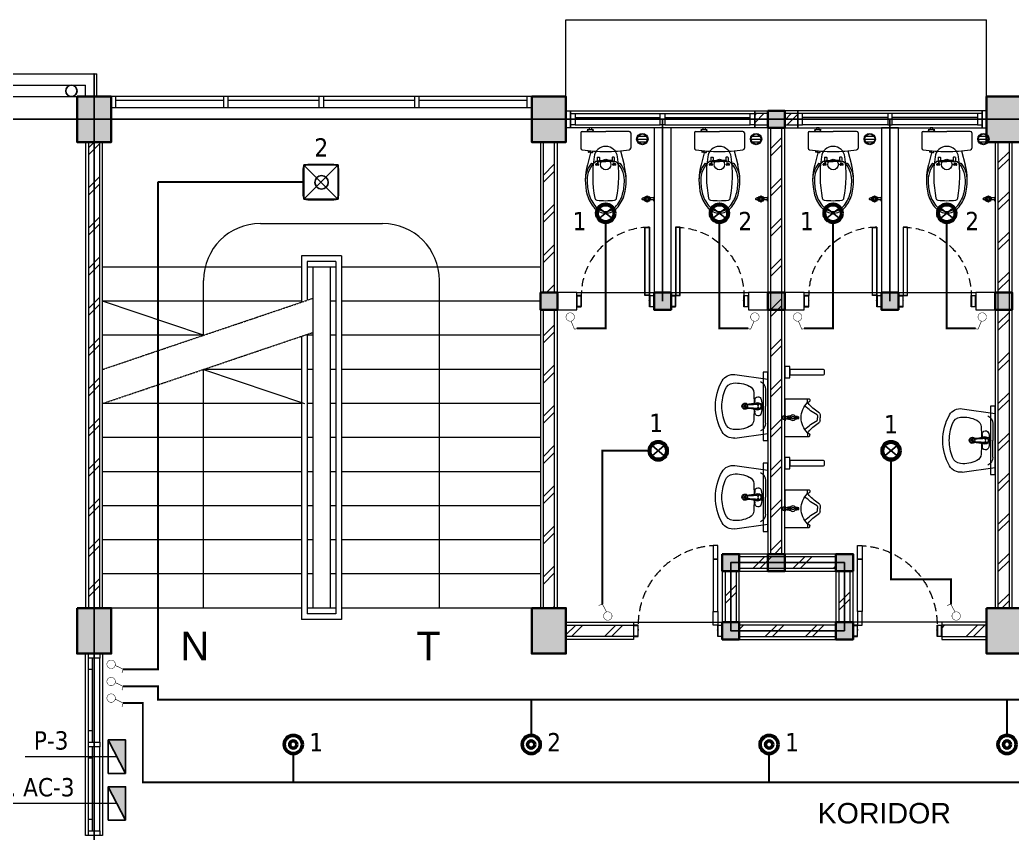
# Model space of a CAD drawing. Header units: millimetres. Extents: x -17012 to 17775, y -5570 to 5430.
# Drawn here: x -6648 to -4903, y -2684 to -1253 of the extents above; entities that cross this region are included whole.
import ezdxf
from ezdxf.enums import TextEntityAlignment as Align

# ---------------------------------------------------------------- set-up
doc = ezdxf.new("R2010")
doc.units = ezdxf.units.MM
for name, pattern in [('DASHDOT', [1, 0.5, -0.25, 0, -0.25]), ('DASHED2', [0.375, 0.25, -0.125]), ('HIDDEN', [0.375, 0.25, -0.125])]:
    doc.linetypes.add(name, pattern=pattern)
for name, color, linetype, lineweight in [('ars', 11, 'Continuous', 5), ('dinding', 5, 'Continuous', 15), ('HACH', 252, 'Continuous', 0), ('kabel', 1, 'Continuous', 50), ('KOLOM', 1, 'Continuous', 30), ('kus', 63, 'Continuous', 15), ('lan', 7, 'Continuous', 15), ('not', 7, 'Continuous', 20), ('Notasi', 2, 'Continuous', 20), ('SANITAIR', 4, 'Continuous', 5), ('sol kol', 8, 'Continuous', 0)]:
    doc.layers.add(name, color=color, linetype=linetype, lineweight=lineweight)
doc.layers.add('as', color=1, linetype='Continuous', plot=False)
for name, color, linetype in [('D1', 1, 'Continuous'), ('HCH', 8, 'Continuous'), ('potongan', 210, 'Continuous')]:
    doc.layers.add(name, color=color, linetype=linetype)
doc.styles.get("Standard").update_dxf_attribs({"font": 'arial.ttf'})
doc.styles.add('tahoma', font='tahoma.ttf')
pattern_1 = [(45, (-6217.746, -3643.213), (-35.3553, 35.3553), []), (45, (-6205.246, -3643.213), (-35.3553, 35.3553), [])]

# ---------------------------------------------------------------- blocks, each defined once
blk = doc.blocks.new('K1')
at = {"layer": 'KOLOM'}
blk.add_lwpolyline([(0.2, 0.15), (-0.2, 0.15), (-0.2, -0.15), (0.2, -0.15), (0.2, 0.15)], dxfattribs=at)
blk = doc.blocks.new('KP')
at = {"layer": 'KOLOM'}
blk.add_lwpolyline([(0.075, -0.075), (-0.075, -0.075), (-0.075, 0.075), (0.075, 0.075), (0.075, -0.075)], dxfattribs=at)
blk = doc.blocks.new('washtafel L237 a')
for p, q in [((-0.2789, -0.2895), (-0.2378, 0)), ((-0.2378, 0), (0, 0)), ((0.2378, 0), (0, 0)), ((0.2789, -0.2895), (0.2378, 0)), ((-0.1485, -0.0191), (0, -0.0191)), ((0.1485, -0.0191), (0, -0.0191)), ((0, -0.1934), (-0.0071, -0.1934)), ((0, -0.2017), (-0.0067, -0.2017)), ((0, -0.1788), (-0.0059, -0.1788)), ((0, -0.1788), (0.0059, -0.1788)), ((0, -0.1934), (0.0071, -0.1934)), ((0, -0.2017), (0.0067, -0.2017))]:
    blk.add_line(p, q)
for centre, radius in [((-0.0111, -0.0848), 0.00488), ((0, -0.0432), 0.00695), ((0, -0.0432), 0.00529), ((0.0111, -0.0848), 0.00488)]:
    blk.add_circle(centre, radius)
for centre, radius, start, end in [((-0.1484, -0.0933), 0.0742, 90.06608, 157.50386), ((-0.0554, -0.0846), 0.0285, 98.13201, 275.81346), ((-0.0017, -0.3364), 0.2858, 89.66686, 101.6651), ((-0.0002, -0.0844), 0.0312, 89.69148, 225.35659), ((-0.0002, -0.0842), 0.0231, 89.5833, 212.81241), ((0.0017, -0.3364), 0.2858, 78.3349, 90.33314), ((0.0002, -0.0844), 0.0312, 314.64341, 90.30852), ((0.0002, -0.0842), 0.0231, 327.18759, 90.4167), ((0.0554, -0.0846), 0.0285, 264.18654, 81.86799), ((0.1484, -0.0933), 0.0742, 22.49614, 89.93392), ((0.0679, -0.2815), 0.2732, 154.05414, 184.62425), ((-0.1166, -0.1911), 0.0678, 92.54401, 154.459), ((0.0121, -2.1032), 1.9842, 91.19392, 93.80594), ((-0.0493, -0.1465), 0.0337, 40.11883, 95.45534), ((-0.528, -0.216), 0.5128, 2.56467, 13.89125), ((-0.0403, -0.1261), 0.0267, 4.63491, 46.93936), ((-0.0448, -0.113), 0.03, 5.69404, 32.81241), ((-0.6232, -0.1707), 0.6112, 359.80116, 5.69404), ((-0.0059, -0.1728), 0.006, 179.80116, 270), ((0.0059, -0.1728), 0.006, 270, 0.19884), ((0.6232, -0.1707), 0.6112, 174.30596, 180.19884), ((0.0403, -0.1261), 0.0267, 133.06064, 175.36509), ((0.0448, -0.113), 0.03, 147.18759, 174.30596), ((0.528, -0.216), 0.5128, 166.10875, 177.43533), ((0.0493, -0.1465), 0.0337, 84.54466, 139.88117), ((-0.0121, -2.1032), 1.9842, 86.19406, 88.80608), ((0.1166, -0.1911), 0.0678, 25.541, 87.45599), ((-0.0679, -0.2815), 0.2732, 355.37575, 25.94586), ((0.0008, -0.1999), 0.0272, 129.5111, 54.46655), ((0.0009, -0.2), 0.0234, 136.87842, 48.81285), ((-0.0071, -0.1844), 0.009, 183.47511, 270), ((-0.0067, -0.1927), 0.009, 182.56467, 270), ((0.001, -0.1997), 0.0119, 184.49513, 2.42416), ((0.0067, -0.1927), 0.009, 270, 357.43533), ((0.0071, -0.1844), 0.009, 270, 356.52489), ((-0.17, -0.3052), 0.11, 171.78601, 240.13946), ((-0.119, -0.2944), 0.0858, 186.0548, 250.1625), ((0.119, -0.2944), 0.0858, 289.8375, 353.9452), ((0.17, -0.3052), 0.11, 299.86054, 8.21399), ((-0.0032, -0.0174), 0.4426, 239.96311, 270.41712), ((-0.001, 0.0027), 0.4056, 248.72091, 270.13748), ((0.001, 0.0027), 0.4056, 269.86252, 291.27909), ((0.0032, -0.0174), 0.4426, 269.58288, 300.03689)]:
    blk.add_arc(centre, radius, start, end)
blk = doc.blocks.new('P 70')
at = {"linetype": 'HIDDEN', "ltscale": 0.3}
blk.add_lwpolyline([(-0.74, 0.1, -0.414214), (-0.04, 0.8, -1.303225)], format="xyb", dxfattribs=at)
for points in [[(-0.04, 0.8), (-0.08, 0.8), (-0.08, 0.68), (-0.04, 0.68)], [(-0.04, 0.68), (-0.08, 0.68), (-0.08, 0.22), (-0.04, 0.22)], [(-0.04, 0.1), (-0.08, 0.1), (-0.08, 0.22), (-0.04, 0.22)], [(-0.7351, 0.06), (-0.74, 0.06), (-0.74, 0.0615), (-0.74, 0.1), (-0.78, 0.1), (-0.78, 0), (-0.74, 0), (-0.74, 0.0565), (-0.7351, 0.0583)], [(-0.742, 0.002), (-0.778, 0.002), (-0.778, 0.098), (-0.742, 0.098)], [(-0.0449, 0.06), (-0.04, 0.06), (-0.04, 0.0615), (-0.04, 0.1), (0, 0.1), (0, 0), (-0.04, 0), (-0.04, 0.0565), (-0.0449, 0.0583)], [(-0.038, 0.002), (-0.002, 0.002), (-0.002, 0.098), (-0.038, 0.098)]]:
    blk.add_lwpolyline(points, close=True)
blk = doc.blocks.new('URINOIR ATAS')
for p, q in [((-0.027, 0.31), (0, 0.31)), ((-0.0198, 0.2864), (0, 0.2864)), ((0.027, 0.31), (0, 0.31)), ((0.0198, 0.2864), (0, 0.2864)), ((-0.165, 0), (-0.165, 0.2151)), ((-0.16, 0.2201), (-0.1473, 0.2201)), ((-0.1332, 0.2011), (-0.16, 0.2011)), ((-0.1332, 0.2011), (-0.143, 0.2176)), ((0.1332, 0.2011), (0.143, 0.2176)), ((0.1332, 0.2011), (0.16, 0.2011)), ((0.16, 0.2201), (0.1473, 0.2201)), ((0.165, 0), (0.165, 0.2151)), ((-0.0122, 0.1168), (0.0115, 0.1168)), ((-0.0113, 0.0974), (0.011, 0.0974)), ((-0.0112, 0.1072), (0.0111, 0.1072)), ((-0.0087, 0.112), (-0.0087, 0.1072)), ((-0.0075, 0.1132), (0.0078, 0.1132)), ((-0.0028, 0.1168), (-0.0028, 0.1132)), ((0.0026, 0.1168), (0.0026, 0.1132)), ((0.009, 0.112), (0.009, 0.1072)), ((-0.165, 0), (0, 0)), ((-0.009, 0.0103), (-0.0257, 0)), ((-0.0127, -0.0167), (-0.0127, 0)), ((-0.009, 0.0103), (0.0108, 0.0103)), ((0.165, 0), (0, 0)), ((0.0108, 0.0103), (0.0265, 0)), ((0.0127, 0), (0.0127, -0.0167)), ((0.0127, -0.0167), (-0.0127, -0.0167))]:
    blk.add_line(p, q)
for points in [[(-0.0111, 0.1072, 0.164804), (-0.0121, 0.1069, 0.105758), (-0.013, 0.1058, 0.068984), (-0.0136, 0.1043, 0.055178), (-0.0139, 0.1024, 0.055178), (-0.0137, 0.1004, 0.068984), (-0.0131, 0.0989, 0.105758), (-0.0122, 0.0977, 0.164804), (-0.0113, 0.0974, 0.164804), (-0.0103, 0.0977, 0.105758), (-0.0093, 0.0988, 0.068984), (-0.0088, 0.1003, 0.055178), (-0.0085, 0.1023, 0.055178), (-0.0087, 0.1043, 0.068984), (-0.0093, 0.1058, 0.105758), (-0.0102, 0.1069, 0.164804)], [(0, 0.0974, 0.070821), (0.0028, 0.0978, 0.082428), (0.005, 0.0988, 0.106823), (0.0065, 0.1005, 0.13413), (0.007, 0.1023, 0.13413), (0.0065, 0.1041, 0.106823), (0.005, 0.1058, 0.082428), (0.0028, 0.1069, 0.070821), (0, 0.1072, 0.070821), (-0.0028, 0.1069, 0.082428), (-0.005, 0.1058, 0.106823), (-0.0065, 0.1041, 0.13413), (-0.007, 0.1023, 0.13413), (-0.0065, 0.1005, 0.106823), (-0.005, 0.0988, 0.082428), (-0.0028, 0.0978, 0.070821)], [(0.0111, 0.1072, 0.164804), (0.0102, 0.1069, 0.105758), (0.0092, 0.1058, 0.068984), (0.0086, 0.1043, 0.055178), (0.0084, 0.1024, 0.055178), (0.0086, 0.1004, 0.068984), (0.0091, 0.0989, 0.105758), (0.0101, 0.0977, 0.164804), (0.011, 0.0974, 0.164804), (0.0119, 0.0977, 0.105758), (0.0129, 0.0988, 0.068984), (0.0135, 0.1003, 0.055178), (0.0137, 0.1023, 0.055178), (0.0135, 0.1043, 0.068984), (0.013, 0.1058, 0.105758), (0.012, 0.1069, 0.164804)]]:
    blk.add_lwpolyline(points, format="xyb", close=True)
blk.add_lwpolyline([(0.0065, 0.0614), (0.0126, 0.0719), (0.0065, 0.0824), (-0.0056, 0.0824), (-0.0117, 0.0719), (-0.0056, 0.0614)], close=True)
for centre, radius in [((0, 0.072), 0.025), ((0.0002, 0.032), 0.0106), ((0, 0.0319), 0.00723)]:
    blk.add_circle(centre, radius)
for centre, radius, start, end in [((-0.6138, 0.7181), 0.7085, 314.76544, 324.21792), ((-0.4765, 0.5364), 0.5177, 315.9836, 330.73363), ((-0.027, 0.2952), 0.0148, 90, 144.21792), ((-0.0198, 0.2805), 0.00593, 90, 150.73363), ((0.0198, 0.2805), 0.00593, 29.26637, 90), ((0.4765, 0.5364), 0.5177, 209.26637, 224.0164), ((0.027, 0.2952), 0.0148, 35.78208, 90), ((0.6138, 0.7181), 0.7085, 215.78208, 225.23456), ((-0.16, 0.2151), 0.005, 90, 180), ((-0.16, 0.1961), 0.005, 90, 180), ((-0.1473, 0.2151), 0.005, 30.58586, 90), ((-0.1513, 0.2563), 0.055, 287.36023, 311.4179), ((0.0012, 0.3316), 0.1873, 224.1477, 269.64221), ((-0.0012, 0.3316), 0.1873, 270.35779, 315.8523), ((0.1513, 0.2563), 0.055, 228.5821, 252.63977), ((0.1473, 0.2151), 0.005, 90, 149.41414), ((0.16, 0.2151), 0.005, 0, 90), ((0.16, 0.1961), 0.005, 0, 90), ((-0.0004, 0.1057), 0.0162, 43.01693, 136.98307), ((-0.0075, 0.112), 0.00119, 90, 180), ((0.0078, 0.112), 0.00119, 0, 90), ((0.1202, 0.0571), 0.1375, 181.34816, 199.92359), ((-0.1902, 0.0624), 0.2077, 345.47033, 357.66921)]:
    blk.add_arc(centre, radius, start, end)
blk = doc.blocks.new('P 60')
at = {"linetype": 'HIDDEN', "ltscale": 0.3}
blk.add_lwpolyline([(-0.64, 0.1, -0.414214), (-0.04, 0.7, -1.303225)], format="xyb", dxfattribs=at)
for points in [[(-0.04, 0.7), (-0.04, 0.1), (-0.08, 0.1), (-0.08, 0.7)], [(-0.042, 0.698), (-0.042, 0.102), (-0.078, 0.102), (-0.078, 0.698)], [(-0.6351, 0.06), (-0.64, 0.06), (-0.64, 0.0615), (-0.64, 0.1), (-0.68, 0.1), (-0.68, 0), (-0.64, 0), (-0.64, 0.0565), (-0.6351, 0.0583)], [(-0.642, 0.002), (-0.678, 0.002), (-0.678, 0.098), (-0.642, 0.098)], [(-0.0449, 0.06), (-0.04, 0.06), (-0.04, 0.0615), (-0.04, 0.1), (0, 0.1), (0, 0), (-0.04, 0), (-0.04, 0.0565), (-0.0449, 0.0583)], [(-0.038, 0.002), (-0.002, 0.002), (-0.002, 0.098), (-0.038, 0.098)]]:
    blk.add_lwpolyline(points, close=True)
blk = doc.blocks.new('KRAN ATAS')
for p, q in [((-0.0185, 0.0015), (-0.0185, 0)), ((-0.0185, 0), (0, 0)), ((-0.018, 0.002), (0, 0.002)), ((-0.0085, 0.006), (-0.0085, 0.0396)), ((0.018, 0.002), (0, 0.002)), ((0.0185, 0), (0, 0)), ((0.0085, 0.006), (0.0085, 0.0396)), ((0.0185, 0.0015), (0.0185, 0))]:
    blk.add_line(p, q)
for centre, radius, start, end in [((-0.0413, 0.0899), 0.0331, 343.1048, 7.2203), ((0, 0.0958), 0.00865, 90, 191.4881), ((0, 0.0958), 0.00865, 348.5119, 90), ((0.0413, 0.0899), 0.0331, 172.7797, 196.8952), ((-0.0215, 0.0597), 0.0057, 92.509, 270.03428), ((-0.0203, 0.0597), 0.0057, 105.44997, 257.24072), ((-0.0001, 0.0602), 0.0223, 89.786, 270.21408), ((-0.0155, 0.075), 0.0057, 47.464, 224.6597), ((-0.0148, 0.0454), 0.0057, 142.579, 307.6346), ((-0.0147, 0.0741), 0.0057, 60.32073, 212.54146), ((-0.014, 0.0462), 0.0057, 154.49735, 295.72823), ((-0.018, 0.0015), 0.0005, 90, 180), ((-0.0001, 0.0604), 0.0162, 89.70943, 270.29489), ((-0.0125, 0.006), 0.004, 270, 0), ((-0.0001, 0.0602), 0.0102, 89.532, 270.46788), ((-0.0001, 0.0803), 0.0057, 89.095, 165.324), ((0.0004, 0.0397), 0.0057, 191.86, 266.0615), ((-0.0001, 0.0792), 0.0057, 89.095, 152.59378), ((0.0004, 0.0409), 0.0057, 205.96523, 266.0615), ((0.0001, 0.0803), 0.0057, 14.676, 90.905), ((0.0001, 0.0792), 0.0057, 27.40622, 90.905), ((0.0001, 0.0602), 0.0223, 269.78592, 90.214), ((0.0001, 0.0604), 0.0162, 269.70511, 90.29057), ((0.0001, 0.0602), 0.0102, 269.53212, 90.468), ((-0.0004, 0.0397), 0.0057, 273.9385, 348.14), ((-0.0004, 0.0409), 0.0057, 273.9385, 334.03477), ((0.0125, 0.006), 0.004, 180, 270), ((0.0148, 0.0454), 0.0057, 232.3654, 37.421), ((0.014, 0.0462), 0.0057, 244.27177, 25.50265), ((0.0155, 0.075), 0.0057, 315.3403, 132.536), ((0.0147, 0.0741), 0.0057, 327.45854, 119.67927), ((0.018, 0.0015), 0.0005, 0, 90), ((0.0215, 0.0597), 0.0057, 269.96572, 87.491), ((0.0203, 0.0597), 0.0057, 282.75928, 74.55003)]:
    blk.add_arc(centre, radius, start, end)
blk = doc.blocks.new('CLOSET ATAS')
for p, q in [((0, 0.2065), (0, 0)), ((0.0135, 0.22), (0.1478, 0.22)), ((0.1715, 0.1302), (0.294, 0.161)), ((0.2661, 0.0755), (0.2661, 0.0876)), ((0.2825, 0.1254), (0.2825, 0.1065)), ((0.2956, 0.0878), (0.2884, 0.0878)), ((0, -0.2065), (0, 0)), ((0.2282, 0.0728), (0.2282, 0.0581)), ((0.2309, 0.0755), (0.2726, 0.0755)), ((0.2309, 0.0554), (0.2565, 0.0554)), ((0.2565, 0.0554), (0.2593, 0.0631)), ((0.2565, 0.0554), (0.2565, 0)), ((0.2565, -0.0554), (0.2565, 0)), ((0.2593, 0.0631), (0.2726, 0.0631)), ((0.2662, 0.0631), (0.2662, 0)), ((0.2662, -0.0631), (0.2662, 0)), ((0.2726, 0.0755), (0.2726, 0.0631)), ((0.2854, 0.0847), (0.2854, 0.0653)), ((0.2956, 0.0622), (0.2884, 0.0622)), ((0.2986, 0.0847), (0.2986, 0.0653)), ((0.2282, -0.0728), (0.2282, -0.0581)), ((0.2309, -0.0554), (0.2565, -0.0554)), ((0.2309, -0.0755), (0.2726, -0.0755)), ((0.2565, -0.0554), (0.2593, -0.0631)), ((0.2593, -0.0631), (0.2726, -0.0631)), ((0.2661, -0.0755), (0.2661, -0.0876)), ((0.2726, -0.0755), (0.2726, -0.0631)), ((0.2854, -0.0653), (0.2854, -0.0847)), ((0.2956, -0.0622), (0.2884, -0.0622)), ((0.2986, -0.0653), (0.2986, -0.0847)), ((-0.013, -0.1235), (-0.0311, -0.1235)), ((-0.0311, -0.1235), (-0.0311, -0.1465)), ((-0.0311, -0.1465), (-0.013, -0.1465)), ((-0.013, -0.1065), (-0.013, -0.1635)), ((0.1707, -0.1382), (0.185, -0.1382)), ((0.1726, -0.1163), (0.185, -0.1163)), ((0.1727, -0.1509), (0.1727, -0.1382)), ((0.1754, -0.1536), (0.1816, -0.1536)), ((0.1843, -0.1382), (0.1843, -0.1509)), ((0.1877, -0.1191), (0.1877, -0.1355)), ((0.1877, -0.1343), (0.294, -0.161)), ((0.2825, -0.1254), (0.2825, -0.1065)), ((0.2956, -0.0878), (0.2884, -0.0878)), ((0.0135, -0.22), (0.1478, -0.22))]:
    blk.add_line(p, q)
blk.add_circle((0.292, 0), 0.046)
for centre, radius, start, end in [((0.0135, 0.2065), 0.0135, 90, 180), ((0.1478, 0.205), 0.015, 8.08701, 90), ((-1.2701, 0.0035), 1.4471, 359.8599, 8.08701), ((0.4286, -0.0506), 0.2306, 89.48257, 128.74106), ((0.4306, -0.32), 0.5, 75.27892, 105.85155), ((0.2354, 0), 0.1034, 95.49361, 264.50639), ((0.3852, -0.9507), 1.0657, 79.04609, 98.61965), ((0.2711, 0.0876), 0.005, 138.74052, 180), ((0.4286, -0.0506), 0.2146, 89.48257, 138.74052), ((0.2875, 0.1254), 0.005, 128.74106, 180), ((0.2884, 0.0847), 0.00307, 90, 180), ((0.2956, 0.0847), 0.00307, 0, 90), ((0.4306, -0.32), 0.484, 75.27892, 90), ((0.4654, -0.1406), 0.3019, 48.53709, 73.13138), ((0.4654, -0.1406), 0.3179, 48.53709, 73.13138), ((0.5848, 0.0758), 0.02, 7.84587, 81.60377), ((0.59, 0), 0.13, 0, 48.65811), ((-1.2701, -0.0035), 1.4471, 351.91299, 0.1401), ((0.2309, 0.0728), 0.00271, 90, 180), ((0.2309, 0.0581), 0.00271, 180, 270), ((0.2884, 0.0653), 0.00307, 180, 270), ((0.2956, 0.0653), 0.00307, 270, 0), ((0.035, 0), 0.575, 352.15413, 7.84587), ((0.59, 0), 0.114, 0, 48.65811), ((0.59, 0), 0.114, 311.34189, 0), ((0.59, 0), 0.13, 311.34189, 0), ((0.2309, -0.0581), 0.00271, 90, 180), ((0.2309, -0.0728), 0.00271, 180, 270), ((0.2884, -0.0653), 0.00307, 90, 180), ((0.2884, -0.0847), 0.00307, 180, 270), ((0.2956, -0.0653), 0.00307, 0, 90), ((0.2956, -0.0847), 0.00307, 270, 0), ((0.4654, 0.1406), 0.3019, 286.86862, 311.46291), ((0.5848, -0.0758), 0.02, 278.39623, 352.15413), ((-0.0162, -0.1234), 0.0171, 24.41224, 79.38682), ((-0.0162, -0.1467), 0.0171, 280.61318, 335.58776), ((0.1754, -0.1509), 0.00271, 180, 270), ((0.1816, -0.1509), 0.00271, 270, 0), ((0.185, -0.1191), 0.00271, 0, 90), ((0.185, -0.1355), 0.00271, 270, 0), ((0.3853, 0.9483), 1.0633, 261.35799, 280.97627), ((0.2711, -0.0876), 0.005, 180, 221.25948), ((0.4286, 0.0506), 0.2146, 221.25948, 270.51743), ((0.2875, -0.1254), 0.005, 180, 231.25894), ((0.4286, 0.0506), 0.2306, 231.25894, 270.51743), ((0.4306, 0.32), 0.5, 254.14845, 284.72108), ((0.4306, 0.32), 0.484, 270, 284.72108), ((0.4654, 0.1406), 0.3179, 286.86862, 311.46291), ((0.0135, -0.2065), 0.0135, 180, 270), ((0.1478, -0.205), 0.015, 270, 351.91299)]:
    blk.add_arc(centre, radius, start, end)
blk = doc.blocks.new('*X4')
at = {"color": 0}
for p, q in [((18.4987, 19.2176), (18.5717, 19.2176)), ((18.491, 19.1926), (18.5795, 19.1926)), ((18.4987, 19.1676), (18.5717, 19.1676))]:
    blk.add_line(p, q, dxfattribs=at)
blk = doc.blocks.new('SFLOOR')
for radius in [0.05, 0.0442]:
    blk.add_circle((0, 0), radius)
blk.add_blockref('*X4', (-18.5352, -19.1926))
blk = doc.blocks.new('NOTASI RUANG')
at = {"layer": 'not'}
for height, p in [(0.26, (-0.011, 0.3)), (0.175, (-0.009, -0.017))]:
    blk.add_attdef('RUANG', text='', height=height, dxfattribs=at).set_placement(p, align=Align.MIDDLE_CENTER)
blk = doc.blocks.new('RV2')
at = {"layer": 'kabel', "color": 2, "linetype": 'Continuous'}
for radius in [15.9, 6.34]:
    blk.add_circle((936836.5, 350587.4), radius, dxfattribs=at)
blk = doc.blocks.new('GEH')
at = {"layer": 'D1', "color": 60, "const_width": 8.16}
for points in [[(2070636, -300082), (2070659, -299965)], [(2070659, -299965), (2070712, -299965)]]:
    blk.add_lwpolyline(points, dxfattribs=at)
at = {"layer": 'D1', "color": 60, "const_width": 6.12}
for points in [[(2070579, -300138, -0.991808), (2070694, -300139)], [(2070579, -300139, 0.991808), (2070694, -300138)]]:
    blk.add_lwpolyline(points, format="xyb", dxfattribs=at)
blk = doc.blocks.new('ROSET')
at = {"layer": 'kabel', "color": 2, "linetype": 'Continuous'}
blk.add_circle((917212.6, 345614.4), 15.9, dxfattribs=at)
at = {"layer": 'potongan', "color": 2, "ltscale": 150}
for p, q in [((917202.4, 345622.9), (917222.8, 345606)), ((917222.8, 345622.9), (917202.4, 345606))]:
    blk.add_line(p, q, dxfattribs=at)
blk.add_circle((917212.6, 345614.4), 13.2, dxfattribs=at)
blk = doc.blocks.new('EDE 1E')
at = {"layer": 'HACH'}
for p, q in [((2603736, 335663), (2602871, 334799)), ((2602893, 335642), (2603714, 334820))]:
    blk.add_line(p, q, dxfattribs=at)
at = {"layer": 'HCH'}
for p, q in [((2602871, 335663), (2603736, 335663)), ((2602871, 334799), (2602871, 335663)), ((2602976, 335676), (2603631, 335676)), ((2603736, 334799), (2603736, 335663)), ((2602858, 334903), (2602858, 335558)), ((2603749, 334903), (2603749, 335558)), ((2602871, 334799), (2603736, 334799)), ((2602976, 334786), (2603631, 334786))]:
    blk.add_line(p, q, dxfattribs=at)
blk.add_circle((2603320, 335223), 169, dxfattribs=at)
for centre, start, end in [((2602976, 335558), 90, 180), ((2603631, 335558), 0, 90), ((2602976, 334903), 180, 270), ((2603631, 334903), 270, 0)]:
    blk.add_arc(centre, 118, start, end, dxfattribs=at)

msp = doc.modelspace()

# ---------------------------------------------------------------- hatches: boundary and pattern name
at = {"layer": 'ars'}
h = msp.add_hatch(dxfattribs=at)
h.set_pattern_fill('TEMBOK', color=256, scale=50)
h.set_pattern_definition([(45, (-5473.746, -3378.213), (-35.3553, 35.3553), []), (45, (-5461.246, -3378.213), (-35.3553, 35.3553), [])])
h.paths.add_polyline_path([(-5332.7, -1418.2), (-5355.7, -1418.2), (-5355.7, -1438.2), (-5332.7, -1438.2)])
h = msp.add_hatch(dxfattribs=at)
h.set_pattern_fill('TEMBOK', color=256, scale=50)
h.set_pattern_definition([(45, (-5412.746, -3378.213), (-35.3553, 35.3553), []), (45, (-5400.246, -3378.213), (-35.3553, 35.3553), [])])
h.paths.add_polyline_path([(-5279.7, -1418.2), (-5302.7, -1418.2), (-5302.7, -1438.2), (-5279.7, -1438.2)])
h = msp.add_hatch(dxfattribs=at)
h.set_pattern_fill('TEMBOK', color=256, scale=50)
h.set_pattern_definition(pattern_1)
h.paths.add_polyline_path([(-5327.7, -1443.2), (-5327.7, -2193.2), (-5307.7, -2193.2), (-5307.7, -1443.2)])
h = msp.add_hatch(dxfattribs=at)
h.set_pattern_fill('TEMBOK', color=256, scale=50)
h.set_pattern_definition(pattern_1)
h.paths.add_polyline_path([(-6507.7, -2288.2), (-6507.7, -1468.2), (-6527.7, -1468.2), (-6527.7, -2288.2)])
h = msp.add_hatch(dxfattribs=at)
h.set_pattern_fill('TEMBOK', color=256, scale=50)
h.set_pattern_definition(pattern_1)
h.paths.add_polyline_path([(-5707.7, -1733.2), (-5707.7, -1468.2), (-5727.7, -1468.2), (-5727.7, -1733.2)])
h = msp.add_hatch(dxfattribs=at)
h.set_pattern_fill('TEMBOK', color=256, scale=50)
h.set_pattern_definition(pattern_1)
h.paths.add_polyline_path([(-4907.7, -2288.2), (-4907.7, -1468.2), (-4927.7, -1468.2), (-4927.7, -2288.2)])
h = msp.add_hatch(dxfattribs=at)
h.set_pattern_fill('TEMBOK', color=256, scale=50)
h.set_pattern_definition(pattern_1)
h.paths.add_polyline_path([(-5727.7, -1763.2), (-5727.7, -2288.2), (-5707.7, -2288.2), (-5707.7, -1763.2)])
h = msp.add_hatch(dxfattribs=at)
h.set_pattern_fill('TEMBOK', color=256, scale=50)
h.set_pattern_definition(pattern_1)
h.paths.add_polyline_path([(-5212.7, -2198.2), (-5382.7, -2198.2), (-5382.7, -2218.2), (-5212.7, -2218.2)])
h = msp.add_hatch(dxfattribs=at)
h.set_pattern_fill('TEMBOK', color=256, scale=50)
h.set_pattern_definition(pattern_1)
h.paths.add_polyline_path([(-5407.7, -2223.2), (-5407.7, -2313.2), (-5387.7, -2313.2), (-5387.7, -2223.2)])
h = msp.add_hatch(dxfattribs=at)
h.set_pattern_fill('TEMBOK', color=256, scale=50)
h.set_pattern_definition(pattern_1)
h.paths.add_polyline_path([(-5207.7, -2223.2), (-5207.7, -2313.2), (-5187.7, -2313.2), (-5187.7, -2223.2)])
h = msp.add_hatch(dxfattribs=at)
h.set_pattern_fill('TEMBOK', color=256, scale=50)
h.set_pattern_definition(pattern_1)
h.paths.add_polyline_path([(-5687.7, -2318.2), (-5568.7, -2318.2), (-5568.7, -2338.2), (-5687.7, -2338.2)])
h = msp.add_hatch(dxfattribs=at)
h.set_pattern_fill('TEMBOK', color=256, scale=50)
h.set_pattern_definition(pattern_1)
h.paths.add_polyline_path([(-5212.7, -2318.2), (-5382.7, -2318.2), (-5382.7, -2338.2), (-5212.7, -2338.2)])
h = msp.add_hatch(dxfattribs=at)
h.set_pattern_fill('TEMBOK', color=256, scale=50)
h.set_pattern_definition(pattern_1)
h.paths.add_polyline_path([(-4947.7, -2318.2), (-5026.7, -2318.2), (-5026.7, -2338.2), (-4947.7, -2338.2)])
at = {"layer": 'potongan', "ltscale": 150}
for points in [[(-6462.3, -2579), (-6462.3, -2520.3), (-6492.7, -2520.3)], [(-6462.3, -2661.3), (-6462.3, -2602.6), (-6492.7, -2602.6)]]:
    msp.add_hatch(color=256, dxfattribs=at).paths.add_polyline_path(points)
at = {"layer": 'sol kol'}
for points in [[(-6547.7, -1388.2), (-6547.7, -1468.2), (-6487.7, -1468.2), (-6487.7, -1388.2)], [(-5747.7, -1388.2), (-5747.7, -1468.2), (-5687.7, -1468.2), (-5687.7, -1388.2)], [(-4947.7, -1388.2), (-4947.7, -1468.2), (-4887.7, -1468.2), (-4887.7, -1388.2)], [(-5332.7, -1413.2), (-5302.7, -1413.2), (-5302.7, -1443.2), (-5332.7, -1443.2)], [(-5732.7, -1733.2), (-5702.7, -1733.2), (-5702.7, -1763.2), (-5732.7, -1763.2)], [(-5532.7, -1733.2), (-5502.7, -1733.2), (-5502.7, -1763.2), (-5532.7, -1763.2)], [(-5332.7, -1733.2), (-5302.7, -1733.2), (-5302.7, -1763.2), (-5332.7, -1763.2)], [(-5132.7, -1733.2), (-5102.7, -1733.2), (-5102.7, -1763.2), (-5132.7, -1763.2)], [(-4932.7, -1733.2), (-4902.7, -1733.2), (-4902.7, -1763.2), (-4932.7, -1763.2)], [(-5412.7, -2193.2), (-5382.7, -2193.2), (-5382.7, -2223.2), (-5412.7, -2223.2)], [(-5332.7, -2193.2), (-5302.7, -2193.2), (-5302.7, -2223.2), (-5332.7, -2223.2)], [(-5212.7, -2193.2), (-5182.7, -2193.2), (-5182.7, -2223.2), (-5212.7, -2223.2)], [(-6547.7, -2288.2), (-6547.7, -2368.2), (-6487.7, -2368.2), (-6487.7, -2288.2)], [(-5747.7, -2288.2), (-5747.7, -2368.2), (-5687.7, -2368.2), (-5687.7, -2288.2)], [(-4947.7, -2288.2), (-4947.7, -2368.2), (-4887.7, -2368.2), (-4887.7, -2288.2)], [(-5412.7, -2313.2), (-5382.7, -2313.2), (-5382.7, -2343.2), (-5412.7, -2343.2)], [(-5212.7, -2313.2), (-5182.7, -2313.2), (-5182.7, -2343.2), (-5212.7, -2343.2)]]:
    msp.add_hatch(color=256, dxfattribs=at).paths.add_polyline_path(points)

# ---------------------------------------------------------------- linework, layer by layer
msp.add_lwpolyline([(-8317.7, -1428.2), (-6517.7, -1428.2), (-6517.7, -3628.2), (-8317.7, -3628.2)], close=True)
msp.add_circle((-6557.7, -1378.2), 10)
at = {"layer": 'ars'}
for p, q in [((-6152.7, -1668.2), (-6152.7, -1749.9)), ((-6082.7, -1668.2), (-6152.7, -1668.2)), ((-6082.7, -1668.2), (-6082.7, -2308.2)), ((-6142.7, -1678.2), (-6142.7, -1746.5)), ((-6092.7, -1678.2), (-6142.7, -1678.2)), ((-6092.7, -1678.2), (-6092.7, -2298.2)), ((-6152.7, -1809.9), (-6152.7, -2308.2)), ((-6142.7, -1806.5), (-6142.7, -2298.2)), ((-6092.7, -2298.2), (-6142.7, -2298.2)), ((-6082.7, -2308.2), (-6152.7, -2308.2))]:
    msp.add_line(p, q, dxfattribs=at)
for points in [[(-5332.7, -1418.2), (-5355.7, -1418.2), (-5355.7, -1438.2), (-5332.7, -1438.2)], [(-5279.7, -1418.2), (-5302.7, -1418.2), (-5302.7, -1438.2), (-5279.7, -1438.2)], [(-5327.7, -1443.2), (-5327.7, -2193.2), (-5307.7, -2193.2), (-5307.7, -1443.2)], [(-6507.7, -2288.2), (-6507.7, -1468.2), (-6527.7, -1468.2), (-6527.7, -2288.2)], [(-5707.7, -1733.2), (-5707.7, -1468.2), (-5727.7, -1468.2), (-5727.7, -1733.2)], [(-4907.7, -2288.2), (-4907.7, -1468.2), (-4927.7, -1468.2), (-4927.7, -2288.2)], [(-5727.7, -1763.2), (-5727.7, -2288.2), (-5707.7, -2288.2), (-5707.7, -1763.2)], [(-5294.1, -1883.2), (-5294.1, -1863.2), (-5302.7, -1863.2), (-5302.7, -1883.2)], [(-5294.1, -2043.2), (-5294.1, -2023.2), (-5302.7, -2023.2), (-5302.7, -2043.2)], [(-5212.7, -2198.2), (-5382.7, -2198.2), (-5382.7, -2218.2), (-5212.7, -2218.2)], [(-5407.7, -2223.2), (-5407.7, -2313.2), (-5387.7, -2313.2), (-5387.7, -2223.2)], [(-5207.7, -2223.2), (-5207.7, -2313.2), (-5187.7, -2313.2), (-5187.7, -2223.2)], [(-5687.7, -2318.2), (-5568.7, -2318.2), (-5568.7, -2338.2), (-5687.7, -2338.2)], [(-5212.7, -2318.2), (-5382.7, -2318.2), (-5382.7, -2338.2), (-5212.7, -2338.2)], [(-4947.7, -2318.2), (-5026.7, -2318.2), (-5026.7, -2338.2), (-4947.7, -2338.2)]]:
    msp.add_lwpolyline(points, close=True, dxfattribs=at)
at = {"layer": 'as'}
for points in [[(-6517.7, -1428.2), (-6517.7, -1348.2), (-6517.7, -3708.2)], [(-6517.7, -1428.2), (-6517.7, -3628.2)], [(-5717.7, -1428.2), (-6517.7, -1428.2)], [(-4917.7, -1428.2), (-5717.7, -1428.2)], [(-5517.7, -1428.2), (-5517.7, -1748.2)], [(-5117.7, -1428.2), (-5117.7, -1748.2)], [(-3717.7, -1428.2), (-4917.7, -1428.2)]]:
    msp.add_lwpolyline(points, dxfattribs=at)
msp.add_lwpolyline([(-5197.7, -2328.2), (-5197.7, -2208.2), (-5397.7, -2208.2), (-5397.7, -2328.2)], close=True, dxfattribs=at)
at = {"layer": 'dinding'}
for p, q in [((-8397.7, -1348.2), (-6512.7, -1348.2)), ((-6512.7, -1388.2), (-6512.7, -1348.2)), ((-8377.7, -1368.2), (-6532.7, -1368.2)), ((-6532.7, -1388.2), (-6532.7, -1368.2))]:
    msp.add_line(p, q, dxfattribs=at)
for points in [[(-5687.7, -1413.2), (-5679.7, -1413.2), (-5679.7, -1443.2), (-5687.7, -1443.2)], [(-5355.7, -1413.2), (-5332.7, -1413.2), (-5332.7, -1443.2), (-5355.7, -1443.2)], [(-5279.7, -1413.2), (-5302.7, -1413.2), (-5302.7, -1443.2), (-5279.7, -1443.2)], [(-4947.7, -1413.2), (-4955.7, -1413.2), (-4955.7, -1443.2), (-4947.7, -1443.2)], [(-5532.7, -1443.2), (-5532.7, -1733.2), (-5502.7, -1733.2), (-5502.7, -1443.2)], [(-5332.7, -1443.2), (-5332.7, -2193.2), (-5302.7, -2193.2), (-5302.7, -1443.2)], [(-5132.7, -1443.2), (-5132.7, -1733.2), (-5102.7, -1733.2), (-5102.7, -1443.2)], [(-6502.7, -2288.2), (-6502.7, -1468.2), (-6532.7, -1468.2), (-6532.7, -2288.2)], [(-5702.7, -1733.2), (-5702.7, -1468.2), (-5732.7, -1468.2), (-5732.7, -1733.2)], [(-4902.7, -2288.2), (-4902.7, -1468.2), (-4932.7, -1468.2), (-4932.7, -2288.2)], [(-5668.7, -1733.2), (-5702.7, -1733.2), (-5702.7, -1763.2), (-5668.7, -1763.2)], [(-5332.7, -1733.2), (-5366.7, -1733.2), (-5366.7, -1763.2), (-5332.7, -1763.2)], [(-5268.7, -1733.2), (-5302.7, -1733.2), (-5302.7, -1763.2), (-5268.7, -1763.2)], [(-4932.7, -1733.2), (-4966.7, -1733.2), (-4966.7, -1763.2), (-4932.7, -1763.2)], [(-5732.7, -1763.2), (-5732.7, -2288.2), (-5702.7, -2288.2), (-5702.7, -1763.2)], [(-5212.7, -2193.2), (-5382.7, -2193.2), (-5382.7, -2223.2), (-5212.7, -2223.2)], [(-5412.7, -2223.2), (-5412.7, -2313.2), (-5382.7, -2313.2), (-5382.7, -2223.2)], [(-5212.7, -2223.2), (-5212.7, -2313.2), (-5182.7, -2313.2), (-5182.7, -2223.2)], [(-5687.7, -2313.2), (-5568.7, -2313.2), (-5568.7, -2343.2), (-5687.7, -2343.2)], [(-5212.7, -2313.2), (-5382.7, -2313.2), (-5382.7, -2343.2), (-5212.7, -2343.2)], [(-4947.7, -2313.2), (-5026.7, -2313.2), (-5026.7, -2343.2), (-4947.7, -2343.2)]]:
    msp.add_lwpolyline(points, close=True, dxfattribs=at)
at = {"layer": 'HACH', "color": 6, "linetype": 'DASHED2', "ltscale": 90, "const_width": 3.5}
msp.add_lwpolyline([(-6466.8, -2395.8), (-6405.3, -2395.8), (-6405.3, -1539.7, -0.414214), (-6404.3, -1538.7), (-6149.9, -1538.7)], format="xyb", dxfattribs=at)
for points in [[(-5617.7, -1609.3), (-5617.7, -1795.8), (-5668.7, -1795.8)], [(-5417.7, -1609.3), (-5417.7, -1795.8), (-5366.8, -1795.8)], [(-5217.7, -1609.3), (-5217.7, -1795.8), (-5268.7, -1795.8)], [(-5017.7, -1609.3), (-5017.7, -1795.8), (-4966.8, -1795.8)], [(-5623.5, -2281.5), (-5623.5, -2011.5), (-5541.2, -2011.5)], [(-5115.7, -2027.4), (-5115.7, -2237.7), (-5010.6, -2237.7), (-5010.6, -2281.5)], [(-4074.8, -2512.3), (-4074.8, -2449.4), (-6405.3, -2449.4), (-6405.3, -2426), (-6466.8, -2426)], [(-4493.3, -2544.1), (-4493.3, -2594.7), (-6432, -2594.7), (-6432, -2455.3), (-6466.8, -2455.3)], [(-5748.8, -2512.3), (-5748.8, -2449.4)], [(-4911.8, -2512.3), (-4911.8, -2449.4)], [(-6167.3, -2544.1), (-6167.3, -2594.7)], [(-5330.3, -2544.1), (-5330.3, -2594.7)]]:
    msp.add_lwpolyline(points, dxfattribs=at)
at = {"layer": 'kus'}
for p, q in [((-5747.7, -1388.2), (-6487.7, -1388.2)), ((-6479.7, -1408.2), (-6479.7, -1388.2)), ((-6289.7, -1395.2), (-6479.7, -1395.2)), ((-6289.7, -1408.2), (-6289.7, -1388.2)), ((-6281.7, -1408.2), (-6281.7, -1388.2)), ((-6121.7, -1395.2), (-6281.7, -1395.2)), ((-6121.7, -1408.2), (-6121.7, -1388.2)), ((-6113.7, -1408.2), (-6113.7, -1388.2)), ((-5953.7, -1395.2), (-6113.7, -1395.2)), ((-5953.7, -1408.2), (-5953.7, -1388.2)), ((-5945.7, -1408.2), (-5945.7, -1388.2)), ((-5755.7, -1395.2), (-5945.7, -1395.2)), ((-5755.7, -1408.2), (-5755.7, -1388.2)), ((-5747.7, -1408.2), (-6487.7, -1408.2)), ((-5671.7, -1418.2), (-5521.7, -1418.2)), ((-5513.7, -1418.2), (-5363.7, -1418.2)), ((-5121.7, -1418.2), (-5271.7, -1418.2)), ((-4963.7, -1418.2), (-5113.7, -1418.2)), ((-5671.7, -1438.2), (-5521.7, -1438.2)), ((-5513.7, -1438.2), (-5363.7, -1438.2)), ((-5121.7, -1438.2), (-5271.7, -1438.2)), ((-4963.7, -1438.2), (-5113.7, -1438.2)), ((-6527.7, -2524.2), (-6527.7, -2376.2)), ((-6520.7, -2524.2), (-6520.7, -2376.2)), ((-6507.7, -2524.2), (-6507.7, -2376.2)), ((-6520.7, -2396.2), (-6527.7, -2396.2)), ((-6520.7, -2504.2), (-6527.7, -2504.2)), ((-6527.7, -2680.2), (-6527.7, -2532.2)), ((-6520.7, -2680.2), (-6520.7, -2532.2)), ((-6507.7, -2680.2), (-6507.7, -2532.2)), ((-6520.7, -2552.2), (-6527.7, -2552.2)), ((-6520.7, -2660.2), (-6527.7, -2660.2))]:
    msp.add_line(p, q, dxfattribs=at)
at = {"layer": 'kus', "linetype": 'HIDDEN'}
for p, q in [((-5671.7, -1425.2), (-5521.7, -1425.2)), ((-5513.7, -1425.2), (-5363.7, -1425.2)), ((-5121.7, -1425.2), (-5271.7, -1425.2)), ((-4963.7, -1425.2), (-5113.7, -1425.2))]:
    msp.add_line(p, q, dxfattribs=at)
at = {"layer": 'kus'}
for points in [[(-5679.7, -1418.2), (-5671.7, -1418.2), (-5671.7, -1438.2), (-5679.7, -1438.2)], [(-5521.7, -1418.2), (-5513.7, -1418.2), (-5513.7, -1438.2), (-5521.7, -1438.2)], [(-5363.7, -1418.2), (-5355.7, -1418.2), (-5355.7, -1438.2), (-5363.7, -1438.2)], [(-5271.7, -1418.2), (-5279.7, -1418.2), (-5279.7, -1438.2), (-5271.7, -1438.2)], [(-5113.7, -1418.2), (-5121.7, -1418.2), (-5121.7, -1438.2), (-5113.7, -1438.2)], [(-4955.7, -1418.2), (-4963.7, -1418.2), (-4963.7, -1438.2), (-4955.7, -1438.2)], [(-6527.7, -2376.2), (-6527.7, -2368.2), (-6507.7, -2368.2), (-6507.7, -2376.2)], [(-6527.7, -2532.2), (-6527.7, -2524.2), (-6507.7, -2524.2), (-6507.7, -2532.2)], [(-6527.7, -2688.2), (-6527.7, -2680.2), (-6507.7, -2680.2), (-6507.7, -2688.2)]]:
    msp.add_lwpolyline(points, close=True, dxfattribs=at)
at = {"layer": 'lan'}
for p, q in [((-5687.7, -1253.2), (-4947.7, -1253.2)), ((-5687.7, -1388.2), (-5687.7, -1253.2)), ((-4947.7, -1388.2), (-4947.7, -1253.2)), ((-6225.2, -1611.7), (-6010.2, -1611.7)), ((-6152.7, -1688.2), (-6502.7, -1688.2)), ((-6092.7, -1688.2), (-6142.7, -1688.2)), ((-6132.7, -1688.2), (-6132.7, -2288.2)), ((-6102.7, -1688.2), (-6102.7, -2288.2)), ((-5732.7, -1688.2), (-6082.7, -1688.2)), ((-6325.2, -1808.2), (-6325.2, -1711.7)), ((-5910.2, -2288.2), (-5910.2, -1711.7)), ((-5668.7, -1733.2), (-5532.7, -1733.2)), ((-5502.7, -1733.2), (-5366.7, -1733.2)), ((-5268.7, -1733.2), (-5132.7, -1733.2)), ((-5102.7, -1733.2), (-4966.7, -1733.2)), ((-6152.7, -1748.2), (-6502.7, -1748.2)), ((-6325.2, -1808.2), (-6502.7, -1748.2)), ((-6092.7, -1748.2), (-6102.7, -1748.2)), ((-5732.7, -1748.2), (-6082.7, -1748.2)), ((-6325.2, -1808.2), (-6502.7, -1808.2)), ((-6132.7, -1808.2), (-6142.7, -1808.2)), ((-6092.7, -1808.2), (-6102.7, -1808.2)), ((-5732.7, -1808.2), (-6082.7, -1808.2)), ((-6325.2, -2288.2), (-6325.2, -1868.2)), ((-6152.7, -1868.2), (-6325.2, -1868.2)), ((-6325.2, -1868.2), (-6147.7, -1928.2)), ((-6132.7, -1868.2), (-6142.7, -1868.2)), ((-6092.7, -1868.2), (-6102.7, -1868.2)), ((-5732.7, -1868.2), (-6082.7, -1868.2)), ((-6152.7, -1928.2), (-6502.7, -1928.2)), ((-6132.7, -1928.2), (-6142.7, -1928.2)), ((-6092.7, -1928.2), (-6102.7, -1928.2)), ((-5732.7, -1928.2), (-6082.7, -1928.2)), ((-6152.7, -1988.2), (-6502.7, -1988.2)), ((-6132.7, -1988.2), (-6142.7, -1988.2)), ((-6092.7, -1988.2), (-6102.7, -1988.2)), ((-5732.7, -1988.2), (-6082.7, -1988.2)), ((-6152.7, -2048.2), (-6502.7, -2048.2)), ((-6132.7, -2048.2), (-6142.7, -2048.2)), ((-6092.7, -2048.2), (-6102.7, -2048.2)), ((-5732.7, -2048.2), (-6082.7, -2048.2)), ((-6152.7, -2108.2), (-6502.7, -2108.2)), ((-6132.7, -2108.2), (-6142.7, -2108.2)), ((-6092.7, -2108.2), (-6102.7, -2108.2)), ((-5732.7, -2108.2), (-6082.7, -2108.2)), ((-6152.7, -2168.2), (-6502.7, -2168.2)), ((-6132.7, -2168.2), (-6142.7, -2168.2)), ((-6092.7, -2168.2), (-6102.7, -2168.2)), ((-5732.7, -2168.2), (-6082.7, -2168.2)), ((-6152.7, -2228.2), (-6502.7, -2228.2)), ((-6132.7, -2228.2), (-6142.7, -2228.2)), ((-6092.7, -2228.2), (-6102.7, -2228.2)), ((-5732.7, -2228.2), (-6082.7, -2228.2)), ((-6152.7, -2288.2), (-6487.7, -2288.2)), ((-6092.7, -2288.2), (-6142.7, -2288.2)), ((-5747.7, -2288.2), (-6082.7, -2288.2)), ((-5568.7, -2313.2), (-5412.7, -2313.2)), ((-5026.7, -2313.2), (-5182.7, -2313.2)), ((-6477.5, -2549.7), (-6639, -2549.7)), ((-6477.5, -2632), (-6690.2, -2632))]:
    msp.add_line(p, q, dxfattribs=at)
at = {"layer": 'lan', "linetype": 'DASHDOT'}
for p, q in [((-6502.7, -1868.2), (-6132.7, -1743.1)), ((-6502.7, -1928.2), (-6132.7, -1803.1))]:
    msp.add_line(p, q, dxfattribs=at)
at = {"layer": 'lan'}
for points in [[(-5679.7, -1413.2), (-5355.7, -1413.2), (-5355.7, -1443.2), (-5679.7, -1443.2)], [(-4955.7, -1413.2), (-5279.7, -1413.2), (-5279.7, -1443.2), (-4955.7, -1443.2)], [(-6532.7, -2688.2), (-6532.7, -2368.2), (-6502.7, -2368.2), (-6502.7, -2688.2)]]:
    msp.add_lwpolyline(points, close=True, dxfattribs=at)
for centre, start, end in [((-6225.2, -1711.7), 90, 180), ((-6010.2, -1711.7), 0, 90)]:
    msp.add_arc(centre, 100, start, end, dxfattribs=at)
for p in [(-5748.8, -2544.1), (-5330.3, -2544.1), (-4911.8, -2544.1)]:
    msp.add_point(p, dxfattribs=at)
at = {"layer": 'potongan', "ltscale": 150}
for p, q in [((-6462.3, -2579), (-6492.7, -2520.3)), ((-6462.3, -2661.3), (-6492.7, -2602.6))]:
    msp.add_line(p, q, dxfattribs=at)
for points in [[(-6462.3, -2579), (-6492.7, -2579), (-6492.7, -2520.3), (-6462.3, -2520.3)], [(-6462.3, -2661.3), (-6492.7, -2661.3), (-6492.7, -2602.6), (-6462.3, -2602.6)]]:
    msp.add_lwpolyline(points, close=True, dxfattribs=at)
at = {"layer": 'SANITAIR'}
msp.add_lwpolyline([(-6517.7, -3668.2), (-8357.7, -3668.2), (-8357.7, -1388.2), (-6517.7, -1388.2)], dxfattribs=at)
for points in [[(-5332.7, -1873.2), (-5340.7, -1873.2), (-5340.7, -1993.2), (-5332.7, -1993.2)], [(-4932.7, -1933.2), (-4940.7, -1933.2), (-4940.7, -2053.2), (-4932.7, -2053.2)], [(-5332.7, -2033.2), (-5340.7, -2033.2), (-5340.7, -2153.2), (-5332.7, -2153.2)]]:
    msp.add_lwpolyline(points, close=True, dxfattribs=at)
for points in [[(-5232.7, -1870.3, 0.387977), (-5234.6, -1868.5), (-5294.1, -1868.5), (-5294.1, -1877.9), (-5234.6, -1877.9, 0.387977), (-5232.7, -1876.1, 0.036942)], [(-5232.7, -2030.3, 0.387977), (-5234.6, -2028.5), (-5294.1, -2028.5), (-5294.1, -2037.9), (-5234.6, -2037.9, 0.387977), (-5232.7, -2036.1, 0.036942)]]:
    msp.add_lwpolyline(points, format="xyb", close=True, dxfattribs=at)

# ---------------------------------------------------------------- block references
ref = msp.add_blockref('NOTASI RUANG', (-5126, -2694.6), dxfattribs=dict(xscale=151.7750944366908, yscale=151.775094436689, zscale=151.775094436689))
ref.add_attrib('RUANG', 'KORIDOR', dxfattribs={"layer": 'not', "height": 36}).set_placement((-5127.7, -2649.1), align=Align.MIDDLE_CENTER)
at = {"layer": 'D1', "yscale": 0.1299999998882413, "zscale": 0.13}
for p, xscale, rotation in [((-261518.2, -94126.7), -0.1300000000527961, 191.6006531682182), ((250482.7, -94126.7), 0.1300000000527961, 168.3993468317818), ((-261118.2, -94126.7), -0.1300000000527961, 191.6006531682182), ((250882.7, -94126.7), 0.1300000000527961, 168.3993468317818), ((240575.4, 113337.3), -0.1300000000525856, 16.91268662926273), ((241188.3, 113337.3), -0.1300000000525856, 16.91268662926273), ((100969.3, 247482.3), 0.130000000054641, 254.977305242579), ((100969.3, 247452.1), 0.130000000054641, 254.977305242579), ((100969.3, 247422.8), 0.130000000054641, 254.977305242579)]:
    msp.add_blockref('GEH', p, dxfattribs=dict(at, xscale=xscale, rotation=rotation))
at = {"layer": 'HACH', "xscale": 0.06999999994877726, "yscale": 0.06999999994877726, "zscale": 0.06999999999999999}
msp.add_blockref('EDE 1E', (-188350, -25004.8), dxfattribs=at)
at = {"layer": 'KOLOM', "xscale": 200, "yscale": 200, "zscale": 200}
for name, p, rotation in [('K1', (-6517.7, -1428.2), 90), ('K1', (-5717.7, -1428.2), 90), ('K1', (-4917.7, -1428.2), 90), ('KP', (-5317.7, -1428.2), 180), ('KP', (-5717.7, -1748.2), 180), ('KP', (-5517.7, -1748.2), 180), ('KP', (-5317.7, -1748.2), 180), ('KP', (-5117.7, -1748.2), 180), ('KP', (-4917.7, -1748.2), 180), ('KP', (-5397.7, -2208.2), 180), ('KP', (-5317.7, -2208.2), 180), ('KP', (-5197.7, -2208.2), 180), ('K1', (-6517.7, -2328.2), 90), ('K1', (-5717.7, -2328.2), 90), ('K1', (-4917.7, -2328.2), 90), ('KP', (-5397.7, -2328.2), 180), ('KP', (-5197.7, -2328.2), 180)]:
    msp.add_blockref(name, p, dxfattribs=dict(at, rotation=rotation))
at = {"layer": 'kus', "yscale": 200, "zscale": 200}
for name, p, xscale in [('P 60', (-5532.7, -1758.2), 200), ('P 60', (-5502.7, -1758.2), -200), ('P 60', (-5132.7, -1758.2), 200), ('P 60', (-5102.7, -1758.2), -200), ('P 70', (-5412.7, -2338.2), 200), ('P 70', (-5182.7, -2338.2), -200)]:
    msp.add_blockref(name, p, dxfattribs=dict(at, xscale=xscale))
at = {"layer": 'potongan'}
for name, p in [('ROSET', (-922830.4, -347207.8)), ('ROSET', (-922430.4, -347207.8)), ('ROSET', (-922738, -347625.9)), ('ROSET', (-922328.4, -347625.9)), ('RV2', (-943003.8, -353115.6)), ('RV2', (-942585.3, -353115.6)), ('RV2', (-942166.8, -353115.6)), ('RV2', (-941748.3, -353115.6))]:
    msp.add_blockref(name, p, dxfattribs=at)
at = {"layer": 'potongan', "xscale": -1}
for p in [(911794.9, -347207.8), (912194.9, -347207.8)]:
    msp.add_blockref('ROSET', p, dxfattribs=at)
at = {"layer": 'SANITAIR', "yscale": 200, "zscale": 200}
for name, p, xscale, rotation in [('CLOSET ATAS', (-5617.7, -1449.4), 200, 270), ('CLOSET ATAS', (-5417.7, -1449.4), 200, 270), ('CLOSET ATAS', (-5217.7, -1449.4), 200, 270), ('CLOSET ATAS', (-5017.7, -1449.4), 200, 270), ('KRAN ATAS', (-5532.7, -1568.3), -200, 90), ('KRAN ATAS', (-5332.7, -1568.3), -200, 90), ('KRAN ATAS', (-5132.7, -1568.3), -200, 90), ('KRAN ATAS', (-4932.7, -1568.3), -200, 90), ('washtafel L237 a', (-5332.7, -1933.2), -200, 270), ('URINOIR ATAS', (-5302.7, -1953.2), -200, 270), ('washtafel L237 a', (-4932.7, -1993.2), -200, 270), ('washtafel L237 a', (-5332.7, -2093.2), -200, 270), ('URINOIR ATAS', (-5302.7, -2113.2), -200, 270)]:
    msp.add_blockref(name, p, dxfattribs=dict(at, xscale=xscale, rotation=rotation))
at = {"layer": 'SANITAIR', "xscale": 200, "yscale": 200, "zscale": 200}
for p in [(-5553.3, -1462.9), (-5353.3, -1462.9), (-5153.3, -1462.9), (-4953.3, -1462.9)]:
    msp.add_blockref('SFLOOR', p, dxfattribs=at)

# ---------------------------------------------------------------- texts
at = {"layer": 'not', "char_height": 50, "attachment_point": 1}
for s, insert in [('\\pi-19.57;N', (-6346.2, -2329.9)), ('\\pi-19.689;T', (-5931.2, -2329.9))]:
    msp.add_mtext_dynamic_manual_height_columns(s, width=0.254, gutter_width=12.5, heights=[0], dxfattribs=dict(at, insert=insert))
at = {"layer": 'Notasi', "color": 3, "style": 'tahoma'}
for s, height, p in [('2', 32.2, (-6130.1, -1493.8)), ('1', 32.2, (-5675.8, -1623.3)), ('2', 32.2, (-5384.3, -1623.3)), ('1', 32.2, (-5275.9, -1623.3)), ('2', 32.2, (-4985.2, -1623.3)), ('1', 32.2, (-5541.1, -1978.5)), ('1', 32.2, (-5128, -1980.7)), ('P-3', 32.24, (-6623.7, -2537.2)), ('1', 32.2, (-6139.1, -2540.2)), ('2', 32.2, (-5720.6, -2540.2)), ('1', 32.2, (-5302.1, -2540.2)), ('P. AC-3', 32.24, (-6689.7, -2619.5))]:
    msp.add_text(s, height=height, dxfattribs=at).set_placement(p)

doc.saveas('drawing.dxf')
